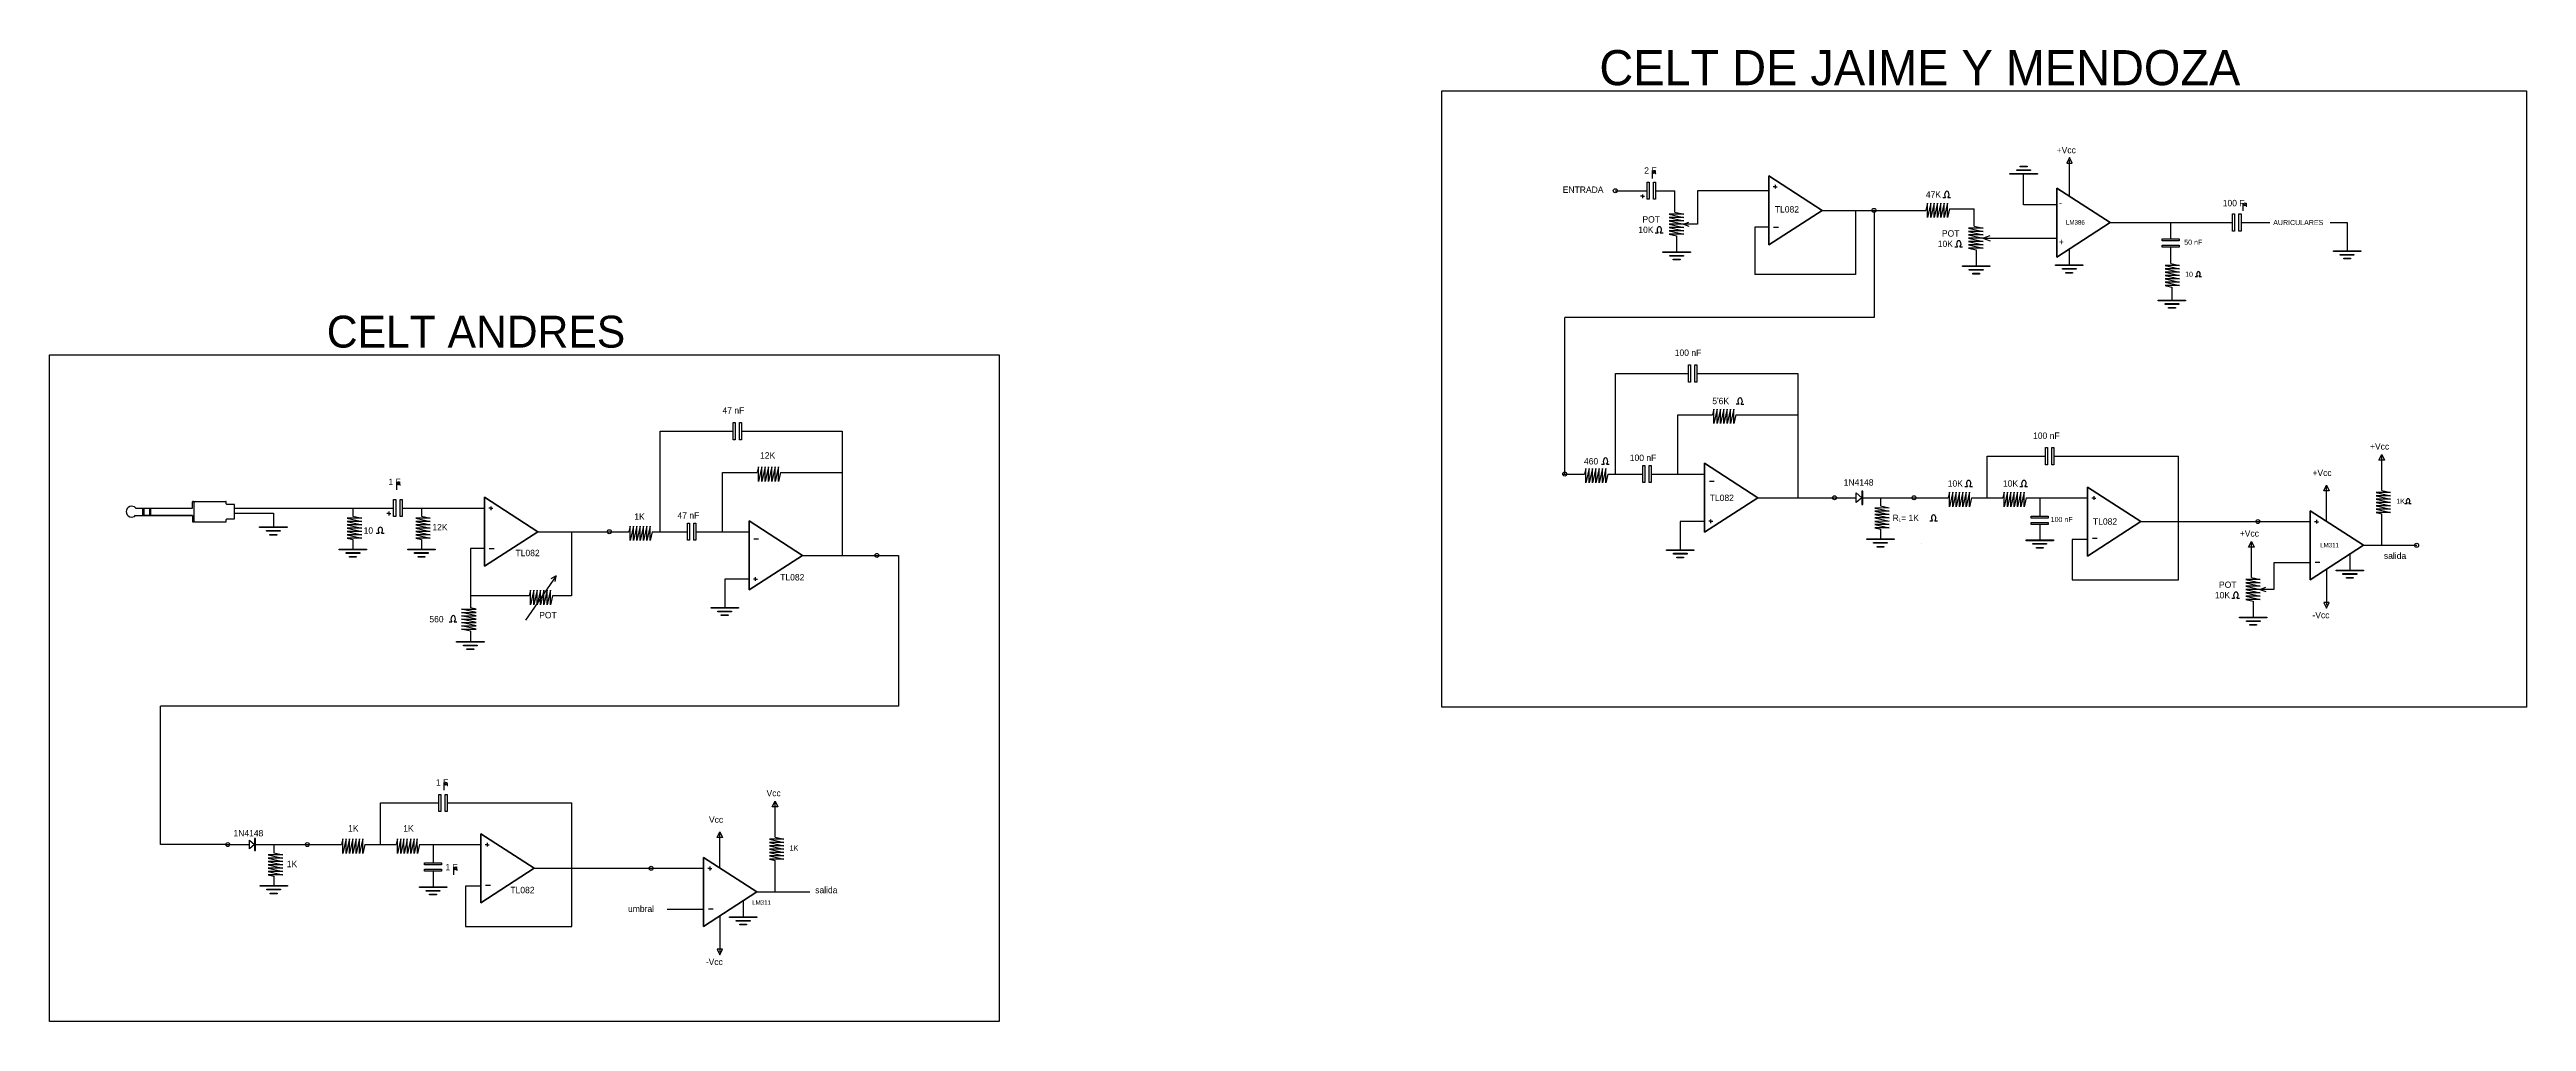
# Model space of a CAD drawing. Extents: x 3.4 to 42.3, y -4.8 to 10.5.
import ezdxf

# ---------------------------------------------------------------- set-up
doc = ezdxf.new("R2010")
doc.units = 0
doc.layers.add('Default', color=7, linetype='Continuous')

msp = doc.modelspace()

# ---------------------------------------------------------------- linework, layer by layer
at = {"layer": 'Default'}
for p, q in [((28.549, 8.447), (28.549, 8.57)), ((35.091, 8.776), (35.047, 8.686)), ((35.047, 8.686), (35.134, 8.686)), ((35.134, 8.686), (35.091, 8.776)), ((35.091, 8.166), (35.091, 8.731)), ((27.967, 8.253), (28.465, 8.253)), ((28.392, 8.166), (28.36, 8.166)), ((28.392, 8.196), (28.392, 8.137)), ((28.392, 8.166), (28.423, 8.166)), ((28.597, 8.253), (28.901, 8.253)), ((28.901, 7.918), (28.901, 8.253)), ((30.374, 8.253), (29.254, 8.253)), ((30.374, 8.319), (30.374, 8.487)), ((30.374, 8.487), (31.211, 7.946)), ((30.374, 7.406), (30.374, 8.319)), ((30.474, 8.315), (30.442, 8.315)), ((30.474, 8.345), (30.474, 8.286)), ((30.474, 8.315), (30.506, 8.315)), ((34.372, 8.032), (34.372, 8.512)), ((34.891, 8.127), (34.891, 8.296)), ((34.891, 8.296), (35.727, 7.755)), ((28.812, 7.886), (28.901, 7.865)), ((28.812, 7.833), (28.901, 7.813)), ((28.812, 7.781), (28.901, 7.761)), ((28.901, 7.918), (29.04, 7.886)), ((28.901, 7.865), (29.04, 7.834)), ((28.901, 7.813), (29.04, 7.781)), ((31.211, 7.946), (30.374, 7.406)), ((31.211, 7.946), (32.839, 7.946)), ((31.737, 7.946), (31.737, 6.942)), ((32.865, 8.061), (32.839, 7.946)), ((32.897, 7.972), (32.866, 7.832)), ((32.917, 8.061), (32.897, 7.972)), ((32.949, 7.972), (32.918, 7.832)), ((32.97, 8.061), (32.949, 7.972)), ((33.002, 7.972), (32.97, 7.832)), ((33.022, 8.061), (33.002, 7.972)), ((33.054, 7.972), (33.022, 7.832)), ((33.074, 8.061), (33.054, 7.972)), ((33.106, 7.972), (33.075, 7.832)), ((33.104, 8.149), (33.147, 8.149)), ((33.126, 8.061), (33.106, 7.972)), ((33.158, 7.972), (33.127, 7.832)), ((33.179, 8.061), (33.158, 7.972)), ((33.211, 7.972), (33.179, 7.832)), ((33.183, 8.149), (33.226, 8.149)), ((33.211, 7.972), (33.598, 7.972)), ((33.598, 7.697), (33.598, 7.972)), ((34.891, 8.032), (34.372, 8.032)), ((34.891, 7.214), (34.891, 8.127)), ((37.817, 7.937), (37.817, 8.06)), ((28.594, 7.594), (28.637, 7.594)), ((28.673, 7.594), (28.716, 7.594)), ((28.812, 7.729), (28.901, 7.709)), ((28.812, 7.677), (28.901, 7.656)), ((28.812, 7.624), (28.901, 7.604)), ((28.812, 7.572), (28.929, 7.545)), ((28.901, 7.761), (29.04, 7.729)), ((28.901, 7.709), (29.04, 7.677)), ((28.901, 7.656), (29.04, 7.625)), ((28.901, 7.604), (29.04, 7.572)), ((28.929, 7.545), (28.929, 7.297)), ((29.034, 7.731), (29.12, 7.763)), ((29.034, 7.731), (29.12, 7.699)), ((30.374, 7.683), (30.153, 7.683)), ((30.153, 7.683), (30.153, 6.942)), ((30.45, 7.683), (30.525, 7.683)), ((33.509, 7.665), (33.598, 7.645)), ((33.509, 7.613), (33.598, 7.592)), ((33.509, 7.56), (33.598, 7.54)), ((33.509, 7.508), (33.598, 7.488)), ((33.509, 7.456), (33.598, 7.436)), ((33.509, 7.404), (33.598, 7.383)), ((33.598, 7.697), (33.738, 7.665)), ((33.598, 7.645), (33.738, 7.613)), ((33.598, 7.592), (33.738, 7.561)), ((33.598, 7.54), (33.738, 7.509)), ((33.598, 7.488), (33.738, 7.456)), ((33.598, 7.436), (33.738, 7.404)), ((33.598, 7.383), (33.738, 7.352)), ((33.731, 7.51), (33.845, 7.552)), ((33.731, 7.51), (33.845, 7.468)), ((33.731, 7.51), (34.891, 7.51)), ((35.727, 7.755), (34.891, 7.214)), ((35.727, 7.755), (37.65, 7.755)), ((36.679, 7.498), (36.679, 7.755)), ((37.782, 7.755), (38.234, 7.755)), ((39.445, 7.755), (39.445, 7.561)), ((39.445, 7.561), (39.445, 7.313)), ((33.292, 7.374), (33.335, 7.374)), ((33.37, 7.373), (33.413, 7.373)), ((33.509, 7.351), (33.627, 7.325)), ((33.627, 7.325), (33.627, 7.076)), ((35.086, 7.34), (35.086, 7.092)), ((36.59, 7.08), (36.679, 7.06)), ((36.59, 7.028), (36.679, 7.008)), ((36.679, 7.112), (36.679, 7.366)), ((36.679, 7.112), (36.819, 7.081)), ((36.679, 7.06), (36.819, 7.028)), ((36.679, 7.008), (36.819, 6.976)), ((31.442, 6.942), (30.153, 6.942)), ((31.737, 6.942), (31.442, 6.942)), ((36.59, 6.976), (36.679, 6.955)), ((36.59, 6.923), (36.679, 6.903)), ((36.59, 6.871), (36.679, 6.851)), ((36.59, 6.819), (36.679, 6.799)), ((36.59, 6.767), (36.698, 6.742)), ((36.679, 6.955), (36.819, 6.924)), ((36.679, 6.903), (36.819, 6.872)), ((36.679, 6.851), (36.819, 6.819)), ((36.679, 6.799), (36.819, 6.767)), ((36.698, 6.742), (36.698, 6.54)), ((37.062, 6.909), (37.097, 6.909)), ((37.125, 6.908), (37.16, 6.908)), ((27.174, 3.812), (27.174, 6.264)), ((27.969, 3.812), (27.969, 5.389)), ((27.969, 5.389), (29.116, 5.389)), ((29.248, 5.389), (30.829, 5.389)), ((30.829, 5.389), (30.829, 3.439)), ((28.948, 3.812), (28.948, 4.741)), ((28.948, 4.741), (29.493, 4.741)), ((29.513, 4.83), (29.493, 4.741)), ((29.545, 4.741), (29.513, 4.602)), ((29.565, 4.83), (29.545, 4.741)), ((29.597, 4.741), (29.565, 4.602)), ((29.617, 4.83), (29.597, 4.741)), ((29.649, 4.741), (29.618, 4.602)), ((29.67, 4.83), (29.649, 4.741)), ((29.702, 4.741), (29.67, 4.602)), ((29.722, 4.83), (29.702, 4.741)), ((29.754, 4.741), (29.722, 4.602)), ((29.774, 4.83), (29.754, 4.741)), ((29.806, 4.741), (29.775, 4.602)), ((29.826, 4.83), (29.806, 4.741)), ((29.858, 4.741), (29.827, 4.602)), ((29.858, 4.741), (30.829, 4.741)), ((29.861, 4.91), (29.904, 4.91)), ((29.94, 4.909), (29.983, 4.909)), ((12.982, 2.907), (12.982, 4.484)), ((12.982, 4.484), (14.129, 4.484)), ((14.261, 4.484), (15.841, 4.484)), ((15.841, 4.484), (15.841, 2.535)), ((14.526, 3.926), (14.505, 3.837)), ((14.578, 3.926), (14.558, 3.837)), ((14.63, 3.926), (14.61, 3.837)), ((14.682, 3.926), (14.662, 3.837)), ((14.735, 3.926), (14.714, 3.837)), ((14.787, 3.926), (14.767, 3.837)), ((14.839, 3.926), (14.819, 3.837)), ((27.503, 3.901), (27.482, 3.812)), ((27.555, 3.901), (27.535, 3.812)), ((27.607, 3.901), (27.587, 3.812)), ((27.659, 3.901), (27.639, 3.812)), ((27.712, 3.901), (27.691, 3.812)), ((27.764, 3.901), (27.744, 3.812)), ((27.75, 3.968), (27.793, 3.968)), ((27.816, 3.901), (27.796, 3.812)), ((27.829, 3.968), (27.872, 3.968)), ((30.202, 3.439), (29.366, 3.98)), ((29.366, 3.98), (29.366, 3.067)), ((33.799, 3.439), (33.799, 4.092)), ((33.799, 4.092), (34.714, 4.092)), ((34.846, 4.092), (36.802, 4.092)), ((36.802, 3.067), (36.802, 4.092)), ((39.945, 4.029), (39.989, 4.118)), ((40.032, 4.029), (39.945, 4.029)), ((39.989, 3.553), (39.989, 4.118)), ((39.989, 4.118), (40.032, 4.029)), ((8.853, 3.565), (8.853, 3.688)), ((13.961, 2.907), (13.961, 3.837)), ((13.961, 3.837), (14.505, 3.837)), ((14.558, 3.837), (14.526, 3.697)), ((14.61, 3.837), (14.578, 3.697)), ((14.662, 3.837), (14.63, 3.697)), ((14.714, 3.837), (14.683, 3.697)), ((14.767, 3.837), (14.735, 3.697)), ((14.819, 3.837), (14.787, 3.697)), ((14.871, 3.837), (14.839, 3.697)), ((14.871, 3.837), (15.841, 3.837)), ((27.142, 3.812), (27.482, 3.812)), ((27.535, 3.812), (27.503, 3.672)), ((27.587, 3.812), (27.555, 3.672)), ((27.639, 3.812), (27.607, 3.672)), ((27.691, 3.812), (27.66, 3.672)), ((27.744, 3.812), (27.712, 3.672)), ((27.796, 3.812), (27.764, 3.672)), ((27.848, 3.812), (27.816, 3.672)), ((27.848, 3.812), (27.969, 3.812)), ((27.969, 3.812), (28.399, 3.812)), ((28.531, 3.812), (29.366, 3.812)), ((29.442, 3.702), (29.517, 3.702)), ((31.745, 3.439), (31.745, 3.515)), ((31.745, 3.515), (31.833, 3.439)), ((33.208, 3.528), (33.188, 3.439)), ((33.26, 3.528), (33.24, 3.439)), ((33.313, 3.528), (33.292, 3.439)), ((33.365, 3.528), (33.345, 3.439)), ((33.417, 3.528), (33.397, 3.439)), ((33.447, 3.617), (33.49, 3.617)), ((33.469, 3.528), (33.449, 3.439)), ((33.522, 3.528), (33.501, 3.439)), ((33.526, 3.616), (33.569, 3.616)), ((34.065, 3.528), (34.044, 3.439)), ((34.117, 3.528), (34.097, 3.439)), ((34.169, 3.528), (34.149, 3.439)), ((34.221, 3.528), (34.201, 3.439)), ((34.274, 3.528), (34.253, 3.439)), ((34.326, 3.528), (34.306, 3.439)), ((34.313, 3.617), (34.356, 3.617)), ((34.378, 3.528), (34.358, 3.439)), ((34.392, 3.616), (34.435, 3.616)), ((35.374, 3.439), (35.374, 3.608)), ((35.374, 3.608), (36.211, 3.067)), ((39.079, 3.547), (39.122, 3.636)), ((39.166, 3.547), (39.079, 3.547)), ((39.122, 3.071), (39.122, 3.636)), ((39.122, 3.636), (39.166, 3.547)), ((39.9, 3.521), (39.989, 3.501)), ((39.989, 3.553), (40.128, 3.522)), ((39.989, 3.501), (40.128, 3.469)), ((4.757, 3.279), (5.648, 3.279)), ((4.757, 3.279), (5.648, 3.279)), ((4.757, 3.164), (5.648, 3.164)), ((4.757, 3.164), (5.648, 3.164)), ((4.87, 3.164), (4.87, 3.279)), ((5.648, 3.164), (4.87, 3.164)), ((4.885, 3.279), (4.885, 3.164)), ((4.977, 3.164), (4.977, 3.279)), ((5.648, 3.164), (4.977, 3.164)), ((4.992, 3.279), (4.992, 3.164)), ((5.648, 3.279), (5.648, 3.375)), ((5.648, 3.164), (5.648, 3.068)), ((5.655, 3.382), (5.664, 3.382)), ((5.675, 3.075), (5.675, 3.368)), ((5.689, 3.382), (6.169, 3.382)), ((6.179, 3.346), (6.179, 3.372)), ((6.299, 3.336), (6.189, 3.336)), ((6.309, 3.279), (6.309, 3.326)), ((6.309, 3.117), (6.309, 3.279)), ((6.309, 3.279), (8.164, 3.279)), ((8.075, 3.119), (8.164, 3.099)), ((8.164, 3.279), (8.804, 3.279)), ((8.164, 3.151), (8.304, 3.12)), ((8.73, 3.192), (8.699, 3.192)), ((8.73, 3.222), (8.73, 3.163)), ((8.73, 3.192), (8.762, 3.192)), ((8.936, 3.279), (9.24, 3.279)), ((9.151, 3.119), (9.24, 3.099)), ((9.24, 3.279), (10.228, 3.279)), ((9.24, 3.151), (9.379, 3.12)), ((10.228, 3.279), (10.228, 3.448)), ((10.228, 3.448), (11.065, 2.907)), ((10.228, 2.366), (10.228, 3.279)), ((10.328, 3.276), (10.296, 3.276)), ((10.328, 3.305), (10.328, 3.247)), ((10.328, 3.276), (10.36, 3.276)), ((29.366, 2.899), (30.202, 3.439)), ((30.202, 3.439), (31.37, 3.439)), ((31.37, 3.439), (31.745, 3.439)), ((31.833, 3.439), (31.745, 3.363)), ((31.745, 3.363), (31.745, 3.439)), ((31.839, 3.439), (32.652, 3.439)), ((32.037, 3.279), (32.126, 3.259)), ((32.037, 3.227), (32.126, 3.207)), ((32.037, 3.175), (32.126, 3.155)), ((32.037, 3.123), (32.126, 3.102)), ((32.126, 3.311), (32.265, 3.28)), ((32.126, 3.259), (32.265, 3.227)), ((32.126, 3.207), (32.265, 3.175)), ((32.126, 3.155), (32.265, 3.123)), ((32.652, 3.439), (33.188, 3.439)), ((33.24, 3.439), (33.209, 3.3)), ((33.292, 3.439), (33.261, 3.3)), ((33.345, 3.439), (33.313, 3.3)), ((33.397, 3.439), (33.365, 3.3)), ((33.449, 3.439), (33.418, 3.3)), ((33.501, 3.439), (33.47, 3.3)), ((33.554, 3.439), (33.522, 3.3)), ((33.554, 3.439), (34.044, 3.439)), ((34.097, 3.439), (34.065, 3.3)), ((34.149, 3.439), (34.117, 3.3)), ((34.201, 3.439), (34.169, 3.3)), ((34.253, 3.439), (34.222, 3.3)), ((34.306, 3.439), (34.274, 3.3)), ((34.358, 3.439), (34.326, 3.3)), ((34.41, 3.439), (34.378, 3.3)), ((34.41, 3.439), (35.374, 3.439)), ((34.625, 3.439), (34.625, 3.151)), ((35.374, 2.526), (35.374, 3.439)), ((35.474, 3.436), (35.442, 3.436)), ((35.474, 3.465), (35.474, 3.407)), ((35.474, 3.436), (35.506, 3.436)), ((38.868, 3.067), (38.868, 3.236)), ((38.868, 3.236), (39.704, 2.695)), ((39.9, 3.469), (39.989, 3.449)), ((39.9, 3.417), (39.989, 3.397)), ((39.9, 3.365), (39.989, 3.344)), ((39.9, 3.312), (39.989, 3.292)), ((39.9, 3.26), (39.989, 3.24)), ((39.9, 3.208), (39.989, 3.188)), ((39.989, 3.449), (40.128, 3.417)), ((39.989, 3.397), (40.128, 3.365)), ((39.989, 3.344), (40.128, 3.313)), ((39.989, 3.292), (40.128, 3.26)), ((39.989, 3.24), (40.128, 3.208)), ((39.989, 2.695), (39.989, 3.188)), ((40.352, 3.349), (40.387, 3.349)), ((40.415, 3.348), (40.45, 3.348)), ((5.655, 3.061), (5.664, 3.061)), ((5.675, 3.075), (5.689, 3.061)), ((5.689, 3.061), (6.169, 3.061)), ((6.179, 3.071), (6.179, 3.097)), ((6.189, 3.107), (6.299, 3.107)), ((8.075, 3.067), (8.164, 3.047)), ((8.075, 3.015), (8.164, 2.995)), ((8.075, 2.963), (8.164, 2.942)), ((8.075, 2.91), (8.164, 2.89)), ((8.075, 2.858), (8.164, 2.838)), ((8.075, 2.806), (8.164, 2.786)), ((8.164, 3.099), (8.304, 3.067)), ((8.164, 3.047), (8.304, 3.015)), ((8.164, 2.995), (8.304, 2.963)), ((8.164, 2.942), (8.304, 2.911)), ((8.164, 2.89), (8.304, 2.858)), ((8.164, 2.838), (8.304, 2.806)), ((8.164, 2.786), (8.164, 2.624)), ((8.532, 2.884), (8.575, 2.884)), ((8.611, 2.883), (8.654, 2.883)), ((9.151, 3.067), (9.24, 3.047)), ((9.151, 3.015), (9.24, 2.995)), ((9.151, 2.963), (9.24, 2.942)), ((9.151, 2.91), (9.24, 2.89)), ((9.151, 2.858), (9.24, 2.838)), ((9.151, 2.806), (9.24, 2.786)), ((9.24, 3.099), (9.379, 3.067)), ((9.24, 3.047), (9.379, 3.015)), ((9.24, 2.995), (9.379, 2.963)), ((9.24, 2.942), (9.379, 2.911)), ((9.24, 2.89), (9.379, 2.858)), ((9.24, 2.838), (9.379, 2.806)), ((9.24, 2.786), (9.24, 2.624)), ((11.065, 2.907), (10.228, 2.366)), ((11.065, 2.907), (12.309, 2.907)), ((11.591, 2.907), (11.591, 1.903)), ((12.309, 2.907), (12.495, 2.907)), ((12.515, 2.996), (12.495, 2.907)), ((12.547, 2.907), (12.516, 2.768)), ((12.568, 2.996), (12.547, 2.907)), ((12.6, 2.907), (12.568, 2.768)), ((12.62, 2.996), (12.6, 2.907)), ((12.652, 2.907), (12.62, 2.768)), ((12.672, 2.996), (12.652, 2.907)), ((12.704, 2.907), (12.672, 2.768)), ((12.724, 2.996), (12.704, 2.907)), ((12.756, 2.907), (12.725, 2.768)), ((12.777, 2.996), (12.756, 2.907)), ((12.809, 2.907), (12.777, 2.768)), ((12.829, 2.996), (12.809, 2.907)), ((12.861, 2.907), (12.829, 2.768)), ((12.861, 2.907), (12.982, 2.907)), ((12.982, 2.907), (13.411, 2.907)), ((13.543, 2.907), (14.379, 2.907)), ((15.215, 2.535), (14.379, 3.076)), ((14.379, 3.076), (14.379, 2.163)), ((14.455, 2.798), (14.529, 2.798)), ((29.366, 3.067), (28.985, 3.067)), ((28.985, 3.067), (28.985, 2.626)), ((29.366, 3.067), (29.366, 2.899)), ((29.466, 3.071), (29.434, 3.071)), ((29.466, 3.041), (29.466, 3.1)), ((29.466, 3.071), (29.497, 3.071)), ((32.037, 3.07), (32.126, 3.05)), ((32.037, 3.018), (32.126, 2.998)), ((32.037, 2.966), (32.126, 2.946)), ((32.126, 3.102), (32.265, 3.071)), ((32.126, 3.05), (32.265, 3.018)), ((32.126, 2.998), (32.265, 2.966)), ((32.126, 2.946), (32.126, 2.784)), ((32.898, 3.076), (32.941, 3.076)), ((32.977, 3.076), (33.02, 3.076)), ((34.625, 3.019), (34.625, 2.778)), ((35.374, 2.785), (35.133, 2.785)), ((35.133, 2.785), (35.133, 2.153)), ((36.211, 3.067), (35.374, 2.526)), ((35.45, 2.804), (35.525, 2.804)), ((36.211, 3.067), (38.046, 3.067)), ((36.802, 2.153), (36.802, 3.067)), ((37.901, 2.665), (37.945, 2.754)), ((37.945, 2.19), (37.945, 2.754)), ((37.945, 2.754), (37.989, 2.665)), ((38.046, 3.067), (38.868, 3.067)), ((38.868, 2.154), (38.868, 3.067)), ((38.968, 3.064), (38.936, 3.064)), ((38.968, 3.093), (38.968, 3.034)), ((38.968, 3.064), (38.999, 3.064)), ((10.228, 2.644), (10.007, 2.644)), ((10.007, 2.644), (10.007, 1.715)), ((10.304, 2.644), (10.379, 2.644)), ((14.379, 1.994), (15.215, 2.535)), ((15.215, 2.535), (16.383, 2.535)), ((16.348, 2.535), (16.723, 2.535)), ((37.989, 2.665), (37.901, 2.665)), ((38.868, 2.418), (38.298, 2.418)), ((39.704, 2.695), (38.868, 2.154)), ((38.944, 2.432), (39.018, 2.432)), ((39.489, 2.556), (39.489, 2.307)), ((39.704, 2.695), (40.537, 2.695)), ((11.351, 2.218), (10.872, 1.522)), ((10.95, 1.992), (10.93, 1.903)), ((11.003, 1.992), (10.982, 1.903)), ((11.055, 1.992), (11.035, 1.903)), ((11.107, 1.992), (11.087, 1.903)), ((11.159, 1.992), (11.139, 1.903)), ((11.212, 1.992), (11.191, 1.903)), ((11.264, 1.992), (11.244, 1.903)), ((11.351, 2.218), (11.27, 2.17)), ((11.335, 2.125), (11.351, 2.218)), ((14.379, 2.163), (13.997, 2.163)), ((13.997, 2.163), (13.997, 1.721)), ((14.379, 2.163), (14.379, 1.994)), ((14.478, 2.166), (14.447, 2.166)), ((14.478, 2.137), (14.478, 2.196)), ((14.478, 2.166), (14.51, 2.166)), ((35.133, 2.153), (36.802, 2.153)), ((37.856, 2.158), (37.945, 2.137)), ((37.856, 2.105), (37.945, 2.085)), ((37.856, 2.053), (37.945, 2.033)), ((37.856, 2.001), (37.945, 1.981)), ((37.856, 1.949), (37.945, 1.928)), ((37.945, 2.19), (38.084, 2.158)), ((37.945, 2.137), (38.084, 2.106)), ((37.945, 2.085), (38.084, 2.053)), ((37.945, 2.033), (38.084, 2.001)), ((37.945, 1.981), (38.084, 1.949)), ((38.078, 2.003), (38.171, 2.037)), ((38.078, 2.003), (38.171, 1.968)), ((39.122, 2.319), (39.122, 1.754)), ((10.007, 1.662), (9.867, 1.694)), ((10.007, 1.61), (9.867, 1.642)), ((10.007, 1.558), (9.867, 1.59)), ((10.93, 1.903), (10.007, 1.903)), ((10.096, 1.694), (10.007, 1.715)), ((10.096, 1.642), (10.007, 1.662)), ((10.096, 1.59), (10.007, 1.61)), ((10.096, 1.538), (10.007, 1.558)), ((10.982, 1.903), (10.951, 1.763)), ((11.035, 1.903), (11.003, 1.763)), ((11.087, 1.903), (11.055, 1.763)), ((11.139, 1.903), (11.107, 1.763)), ((11.191, 1.903), (11.16, 1.763)), ((11.244, 1.903), (11.212, 1.763)), ((11.296, 1.903), (11.264, 1.763)), ((11.591, 1.903), (11.296, 1.903)), ((37.638, 1.866), (37.681, 1.866)), ((37.717, 1.866), (37.76, 1.866)), ((37.856, 1.896), (37.945, 1.876)), ((37.856, 1.844), (37.973, 1.817)), ((37.945, 1.928), (38.084, 1.897)), ((37.945, 1.876), (38.084, 1.844)), ((37.973, 1.817), (37.973, 1.569)), ((39.166, 1.799), (39.079, 1.799)), ((39.079, 1.799), (39.122, 1.709)), ((39.122, 1.709), (39.166, 1.799)), ((9.674, 1.496), (9.717, 1.496)), ((9.753, 1.496), (9.796, 1.496)), ((10.007, 1.506), (9.867, 1.537)), ((10.007, 1.453), (9.867, 1.485)), ((10.007, 1.401), (9.867, 1.433)), ((10.007, 1.349), (9.867, 1.381)), ((10.096, 1.485), (10.007, 1.506)), ((10.096, 1.433), (10.007, 1.453)), ((10.096, 1.381), (10.007, 1.401)), ((10.007, 1.349), (10.007, 1.187)), ((5.149, -1.997), (5.149, 0.171)), ((9.596, -1.146), (9.596, -1.023)), ((8.596, -1.997), (8.596, -1.344)), ((8.596, -1.344), (9.511, -1.344)), ((9.643, -1.344), (11.6, -1.344)), ((11.6, -2.369), (11.6, -1.344)), ((14.742, -1.407), (14.786, -1.318)), ((14.83, -1.407), (14.742, -1.407)), ((14.786, -1.883), (14.786, -1.318)), ((14.786, -1.318), (14.83, -1.407)), ((6.542, -1.997), (6.542, -1.928)), ((6.542, -1.928), (6.622, -1.997)), ((8.005, -1.908), (7.985, -1.997)), ((8.058, -1.908), (8.037, -1.997)), ((8.11, -1.908), (8.09, -1.997)), ((8.162, -1.908), (8.142, -1.997)), ((8.214, -1.908), (8.194, -1.997)), ((8.267, -1.908), (8.246, -1.997)), ((8.319, -1.908), (8.299, -1.997)), ((8.862, -1.908), (8.841, -1.997)), ((8.914, -1.908), (8.894, -1.997)), ((8.966, -1.908), (8.946, -1.997)), ((9.018, -1.908), (8.998, -1.997)), ((9.071, -1.908), (9.05, -1.997)), ((9.123, -1.908), (9.103, -1.997)), ((9.175, -1.908), (9.155, -1.997)), ((10.171, -1.997), (10.171, -1.828)), ((10.171, -1.828), (11.008, -2.369)), ((13.876, -1.889), (13.919, -1.8)), ((13.963, -1.889), (13.876, -1.889)), ((13.919, -2.365), (13.919, -1.8)), ((13.919, -1.8), (13.963, -1.889)), ((14.697, -1.915), (14.786, -1.935)), ((14.786, -1.883), (14.925, -1.914)), ((14.786, -1.935), (14.925, -1.967)), ((6.171, -1.997), (5.149, -1.997)), ((6.168, -1.997), (6.542, -1.997)), ((6.622, -1.997), (6.542, -2.066)), ((6.542, -2.066), (6.542, -1.997)), ((6.636, -1.997), (7.449, -1.997)), ((6.834, -2.157), (6.923, -2.177)), ((6.834, -2.209), (6.923, -2.229)), ((6.834, -2.261), (6.923, -2.282)), ((6.834, -2.314), (6.923, -2.334)), ((6.923, -2.125), (7.063, -2.157)), ((6.923, -2.177), (7.063, -2.209)), ((6.923, -2.229), (7.063, -2.261)), ((6.923, -2.282), (7.063, -2.313)), ((7.449, -1.997), (7.985, -1.997)), ((8.037, -1.997), (8.006, -2.136)), ((8.09, -1.997), (8.058, -2.136)), ((8.142, -1.997), (8.11, -2.136)), ((8.194, -1.997), (8.162, -2.136)), ((8.246, -1.997), (8.215, -2.136)), ((8.299, -1.997), (8.267, -2.136)), ((8.351, -1.997), (8.319, -2.136)), ((8.351, -1.997), (8.841, -1.997)), ((8.894, -1.997), (8.862, -2.136)), ((8.946, -1.997), (8.914, -2.136)), ((8.998, -1.997), (8.967, -2.136)), ((9.05, -1.997), (9.019, -2.136)), ((9.103, -1.997), (9.071, -2.136)), ((9.155, -1.997), (9.123, -2.136)), ((9.207, -1.997), (9.176, -2.136)), ((9.207, -1.997), (10.171, -1.997)), ((9.422, -1.997), (9.422, -2.285)), ((10.171, -2.91), (10.171, -1.997)), ((10.271, -2), (10.24, -2)), ((10.271, -1.971), (10.271, -2.03)), ((10.271, -2), (10.303, -2)), ((13.665, -2.369), (13.665, -2.2)), ((13.665, -2.2), (14.501, -2.741)), ((14.697, -1.967), (14.786, -1.987)), ((14.697, -2.019), (14.786, -2.039)), ((14.697, -2.072), (14.786, -2.092)), ((14.697, -2.124), (14.786, -2.144)), ((14.697, -2.176), (14.786, -2.196)), ((14.697, -2.228), (14.786, -2.248)), ((14.786, -1.987), (14.925, -2.019)), ((14.786, -2.039), (14.925, -2.071)), ((14.786, -2.092), (14.925, -2.123)), ((14.786, -2.144), (14.925, -2.176)), ((14.786, -2.196), (14.925, -2.228)), ((14.786, -2.741), (14.786, -2.248)), ((6.834, -2.366), (6.923, -2.386)), ((6.834, -2.418), (6.923, -2.438)), ((6.834, -2.47), (6.923, -2.491)), ((6.923, -2.334), (7.063, -2.366)), ((6.923, -2.386), (7.063, -2.418)), ((6.923, -2.438), (7.063, -2.47)), ((6.923, -2.491), (6.923, -2.652)), ((9.422, -2.417), (9.422, -2.659)), ((9.747, -2.473), (9.747, -2.35)), ((10.171, -2.651), (9.93, -2.651)), ((9.93, -2.651), (9.93, -3.283)), ((11.008, -2.369), (10.171, -2.91)), ((10.247, -2.632), (10.322, -2.632)), ((11.008, -2.369), (12.843, -2.369)), ((11.6, -3.283), (11.6, -2.369)), ((12.843, -2.369), (13.665, -2.369)), ((13.665, -3.282), (13.665, -2.369)), ((13.765, -2.372), (13.733, -2.372)), ((13.765, -2.343), (13.765, -2.402)), ((13.765, -2.372), (13.796, -2.372)), ((13.665, -3.018), (13.095, -3.018)), ((14.501, -2.741), (13.665, -3.282)), ((13.741, -3.004), (13.815, -3.004)), ((14.286, -2.88), (14.286, -3.129)), ((14.501, -2.741), (15.334, -2.741)), ((9.93, -3.283), (11.6, -3.283)), ((13.919, -3.118), (13.919, -3.682)), ((13.963, -3.638), (13.876, -3.638)), ((13.876, -3.638), (13.919, -3.727)), ((13.919, -3.727), (13.963, -3.638))]:
    msp.add_line(p, q, dxfattribs=at)
for points in [[(25.246, 9.822), (42.259, 9.822), (42.259, 0.156), (25.246, 0.156)], [(34.48, 8.569), (34.265, 8.569), (34.265, 8.58), (34.48, 8.58)], [(34.426, 8.63), (34.318, 8.63), (34.318, 8.641), (34.426, 8.641)], [(28.465, 8.388), (28.497, 8.388), (28.497, 8.119), (28.465, 8.119)], [(28.565, 8.388), (28.597, 8.388), (28.597, 8.119), (28.565, 8.119)], [(34.587, 8.512), (34.157, 8.512), (34.157, 8.523), (34.587, 8.523)], [(37.65, 7.889), (37.682, 7.889), (37.682, 7.621), (37.65, 7.621)], [(37.749, 7.889), (37.782, 7.889), (37.782, 7.621), (37.749, 7.621)], [(36.813, 7.498), (36.813, 7.466), (36.545, 7.466), (36.545, 7.498)], [(36.813, 7.399), (36.813, 7.366), (36.545, 7.366), (36.545, 7.399)], [(28.714, 7.297), (29.144, 7.297), (29.144, 7.286), (28.714, 7.286)], [(28.822, 7.24), (29.037, 7.24), (29.037, 7.229), (28.822, 7.229)], [(28.876, 7.179), (28.983, 7.179), (28.983, 7.168), (28.876, 7.168)], [(33.412, 7.076), (33.842, 7.076), (33.842, 7.065), (33.412, 7.065)], [(33.519, 7.019), (33.735, 7.019), (33.735, 7.008), (33.519, 7.008)], [(34.871, 7.092), (35.301, 7.092), (35.301, 7.08), (34.871, 7.08)], [(34.979, 7.035), (35.194, 7.035), (35.194, 7.024), (34.979, 7.024)], [(39.23, 7.313), (39.66, 7.313), (39.66, 7.302), (39.23, 7.302)], [(39.338, 7.256), (39.553, 7.256), (39.553, 7.245), (39.338, 7.245)], [(39.392, 7.195), (39.499, 7.195), (39.499, 7.184), (39.392, 7.184)], [(33.573, 6.959), (33.681, 6.959), (33.681, 6.947), (33.573, 6.947)], [(35.032, 6.974), (35.14, 6.974), (35.14, 6.963), (35.032, 6.963)], [(36.483, 6.54), (36.913, 6.54), (36.913, 6.528), (36.483, 6.528)], [(36.591, 6.483), (36.806, 6.483), (36.806, 6.472), (36.591, 6.472)], [(36.644, 6.422), (36.752, 6.422), (36.752, 6.411), (36.644, 6.411)], [(3.406, 5.68), (18.302, 5.68), (18.302, -4.77), (3.406, -4.77)], [(29.116, 5.523), (29.148, 5.523), (29.148, 5.254), (29.116, 5.254)], [(29.216, 5.523), (29.248, 5.523), (29.248, 5.254), (29.216, 5.254)], [(14.129, 4.618), (14.161, 4.618), (14.161, 4.35), (14.129, 4.35)], [(14.229, 4.618), (14.261, 4.618), (14.261, 4.35), (14.229, 4.35)], [(28.399, 3.946), (28.431, 3.946), (28.431, 3.677), (28.399, 3.677)], [(28.498, 3.946), (28.531, 3.946), (28.531, 3.677), (28.498, 3.677)], [(34.714, 4.226), (34.746, 4.226), (34.746, 3.958), (34.714, 3.958)], [(34.813, 4.226), (34.846, 4.226), (34.846, 3.958), (34.813, 3.958)], [(31.848, 3.543), (31.833, 3.543), (31.833, 3.336), (31.848, 3.336)], [(4.87, 3.279), (4.885, 3.279), (4.885, 3.164), (4.87, 3.164)], [(4.977, 3.279), (4.992, 3.279), (4.992, 3.164), (4.977, 3.164)], [(8.804, 3.414), (8.836, 3.414), (8.836, 3.145), (8.804, 3.145)], [(8.904, 3.414), (8.936, 3.414), (8.936, 3.145), (8.904, 3.145)], [(34.759, 3.151), (34.759, 3.119), (34.49, 3.119), (34.49, 3.151)], [(6.702, 2.983), (7.132, 2.983), (7.132, 2.972), (6.702, 2.972)], [(6.809, 2.926), (7.024, 2.926), (7.024, 2.915), (6.809, 2.915)], [(6.863, 2.865), (6.97, 2.865), (6.97, 2.854), (6.863, 2.854)], [(12.183, 2.906), (12.183, 2.906), (12.183, 2.906), (12.183, 2.906)], [(13.411, 3.041), (13.444, 3.041), (13.444, 2.773), (13.411, 2.773)], [(13.511, 3.041), (13.543, 3.041), (13.543, 2.773), (13.511, 2.773)], [(31.911, 2.795), (32.341, 2.795), (32.341, 2.784), (31.911, 2.784)], [(32.018, 2.739), (32.233, 2.739), (32.233, 2.727), (32.018, 2.727)], [(34.41, 2.778), (34.84, 2.778), (34.84, 2.766), (34.41, 2.766)], [(34.759, 3.052), (34.759, 3.019), (34.49, 3.019), (34.49, 3.052)], [(34.517, 2.721), (34.732, 2.721), (34.732, 2.71), (34.517, 2.71)], [(7.949, 2.635), (8.38, 2.635), (8.38, 2.624), (7.949, 2.624)], [(8.057, 2.579), (8.272, 2.579), (8.272, 2.567), (8.057, 2.567)], [(8.111, 2.518), (8.218, 2.518), (8.218, 2.507), (8.111, 2.507)], [(9.024, 2.635), (9.455, 2.635), (9.455, 2.624), (9.024, 2.624)], [(9.132, 2.579), (9.347, 2.579), (9.347, 2.567), (9.132, 2.567)], [(9.186, 2.518), (9.293, 2.518), (9.293, 2.507), (9.186, 2.507)], [(28.769, 2.626), (29.2, 2.626), (29.2, 2.614), (28.769, 2.614)], [(28.877, 2.569), (29.092, 2.569), (29.092, 2.558), (28.877, 2.558)], [(28.931, 2.508), (29.038, 2.508), (29.038, 2.497), (28.931, 2.497)], [(32.072, 2.678), (32.18, 2.678), (32.18, 2.667), (32.072, 2.667)], [(32.771, 2.715), (32.771, 2.715), (32.771, 2.715), (32.771, 2.715)], [(34.571, 2.66), (34.678, 2.66), (34.678, 2.649), (34.571, 2.649)], [(39.274, 2.307), (39.704, 2.307), (39.704, 2.296), (39.274, 2.296)], [(39.381, 2.251), (39.597, 2.251), (39.597, 2.239), (39.381, 2.239)], [(39.435, 2.19), (39.543, 2.19), (39.543, 2.178), (39.435, 2.178)], [(13.782, 1.721), (14.212, 1.721), (14.212, 1.71), (13.782, 1.71)], [(13.89, 1.664), (14.105, 1.664), (14.105, 1.653), (13.89, 1.653)], [(13.943, 1.604), (14.051, 1.604), (14.051, 1.592), (13.943, 1.592)], [(37.758, 1.569), (38.189, 1.569), (38.189, 1.557), (37.758, 1.557)], [(9.792, 1.187), (10.222, 1.187), (10.222, 1.176), (9.792, 1.176)], [(37.866, 1.512), (38.081, 1.512), (38.081, 1.501), (37.866, 1.501)], [(37.92, 1.451), (38.027, 1.451), (38.027, 1.44), (37.92, 1.44)], [(9.899, 1.131), (10.114, 1.131), (10.114, 1.119), (9.899, 1.119)], [(9.953, 1.07), (10.06, 1.07), (10.06, 1.059), (9.953, 1.059)], [(9.511, -1.21), (9.543, -1.21), (9.543, -1.478), (9.511, -1.478)], [(9.611, -1.21), (9.643, -1.21), (9.643, -1.478), (9.611, -1.478)], [(6.636, -1.903), (6.622, -1.903), (6.622, -2.091), (6.636, -2.091)], [(9.556, -2.285), (9.556, -2.317), (9.288, -2.317), (9.288, -2.285)], [(6.708, -2.641), (7.138, -2.641), (7.138, -2.652), (6.708, -2.652)], [(6.815, -2.698), (7.031, -2.698), (7.031, -2.709), (6.815, -2.709)], [(9.207, -2.659), (9.637, -2.659), (9.637, -2.67), (9.207, -2.67)], [(9.556, -2.385), (9.556, -2.417), (9.288, -2.417), (9.288, -2.385)], [(9.314, -2.715), (9.529, -2.715), (9.529, -2.727), (9.314, -2.727)], [(6.869, -2.758), (6.977, -2.758), (6.977, -2.77), (6.869, -2.77)], [(9.368, -2.776), (9.476, -2.776), (9.476, -2.787), (9.368, -2.787)], [(14.071, -3.129), (14.501, -3.129), (14.501, -3.14), (14.071, -3.14)], [(14.179, -3.186), (14.394, -3.186), (14.394, -3.197), (14.179, -3.197)], [(14.232, -3.246), (14.34, -3.246), (14.34, -3.258), (14.232, -3.258)]]:
    msp.add_lwpolyline(points, close=True, dxfattribs=at)
for points in [[(29.254, 8.253), (29.254, 7.731), (29.034, 7.731)], [(31.211, 7.946), (30.374, 8.487), (30.374, 8.319)], [(30.374, 8.319), (30.374, 7.406), (31.211, 7.946)], [(35.727, 7.755), (34.891, 8.296), (34.891, 8.127)], [(32.025, 7.946), (32.025, 6.264), (27.174, 6.264)], [(29.04, 7.886), (28.812, 7.886)], [(29.04, 7.834), (28.812, 7.833)], [(29.04, 7.781), (28.812, 7.781)], [(32.866, 7.832), (32.865, 8.061)], [(32.918, 7.832), (32.917, 8.061)], [(32.97, 7.832), (32.97, 8.061)], [(33.022, 7.832), (33.022, 8.061)], [(33.075, 7.832), (33.074, 8.061)], [(33.127, 7.832), (33.126, 8.061)], [(33.179, 7.832), (33.179, 8.061)], [(34.891, 8.127), (34.891, 7.214), (35.727, 7.755)], [(29.04, 7.729), (28.812, 7.729)], [(29.04, 7.677), (28.812, 7.677)], [(29.04, 7.625), (28.812, 7.624)], [(29.04, 7.572), (28.812, 7.572)], [(33.738, 7.665), (33.509, 7.665)], [(33.738, 7.613), (33.509, 7.613)], [(33.738, 7.561), (33.509, 7.56)], [(33.738, 7.509), (33.509, 7.508)], [(33.738, 7.456), (33.509, 7.456)], [(33.738, 7.404), (33.509, 7.404)], [(39.181, 7.755), (39.181, 7.755), (39.445, 7.755)], [(33.738, 7.352), (33.509, 7.351)], [(36.819, 7.081), (36.59, 7.08)], [(36.819, 7.028), (36.59, 7.028)], [(36.819, 6.976), (36.59, 6.976)], [(36.819, 6.924), (36.59, 6.923)], [(36.819, 6.872), (36.59, 6.871)], [(36.819, 6.819), (36.59, 6.819)], [(36.819, 6.767), (36.59, 6.767)], [(29.513, 4.602), (29.513, 4.83)], [(29.565, 4.602), (29.565, 4.83)], [(29.618, 4.602), (29.617, 4.83)], [(29.67, 4.602), (29.67, 4.83)], [(29.722, 4.602), (29.722, 4.83)], [(29.775, 4.602), (29.774, 4.83)], [(29.827, 4.602), (29.826, 4.83)], [(14.526, 3.697), (14.526, 3.926)], [(14.578, 3.697), (14.578, 3.926)], [(14.63, 3.697), (14.63, 3.926)], [(14.683, 3.697), (14.682, 3.926)], [(14.735, 3.697), (14.735, 3.926)], [(14.787, 3.697), (14.787, 3.926)], [(14.839, 3.697), (14.839, 3.926)], [(27.503, 3.672), (27.503, 3.901)], [(27.555, 3.672), (27.555, 3.901)], [(27.607, 3.672), (27.607, 3.901)], [(27.66, 3.672), (27.659, 3.901)], [(27.712, 3.672), (27.712, 3.901)], [(27.764, 3.672), (27.764, 3.901)], [(27.816, 3.672), (27.816, 3.901)], [(29.366, 3.067), (29.366, 3.98), (30.202, 3.439)], [(33.209, 3.3), (33.208, 3.528)], [(33.261, 3.3), (33.26, 3.528)], [(33.313, 3.3), (33.313, 3.528)], [(33.365, 3.3), (33.365, 3.528)], [(33.418, 3.3), (33.417, 3.528)], [(33.47, 3.3), (33.469, 3.528)], [(33.522, 3.3), (33.522, 3.528)], [(34.065, 3.3), (34.065, 3.528)], [(34.117, 3.3), (34.117, 3.528)], [(34.169, 3.3), (34.169, 3.528)], [(34.222, 3.3), (34.221, 3.528)], [(34.274, 3.3), (34.274, 3.528)], [(34.326, 3.3), (34.326, 3.528)], [(34.378, 3.3), (34.378, 3.528)], [(36.211, 3.067), (35.374, 3.608), (35.374, 3.439)], [(40.128, 3.522), (39.9, 3.521)], [(6.309, 3.198), (6.917, 3.198), (6.917, 2.983)], [(8.304, 3.12), (8.075, 3.119)], [(8.164, 3.279), (8.164, 3.151)], [(9.379, 3.12), (9.151, 3.119)], [(9.24, 3.279), (9.24, 3.151)], [(11.065, 2.907), (10.228, 3.448), (10.228, 3.279)], [(10.228, 3.279), (10.228, 2.366), (11.065, 2.907)], [(30.202, 3.439), (29.366, 2.899), (29.366, 3.067)], [(32.265, 3.28), (32.037, 3.279)], [(32.265, 3.227), (32.037, 3.227)], [(32.265, 3.175), (32.037, 3.175)], [(32.265, 3.123), (32.037, 3.123)], [(32.126, 3.439), (32.126, 3.311)], [(35.374, 3.439), (35.374, 2.526), (36.211, 3.067)], [(39.704, 2.695), (38.868, 3.236), (38.868, 3.067)], [(40.128, 3.469), (39.9, 3.469)], [(40.128, 3.417), (39.9, 3.417)], [(40.128, 3.365), (39.9, 3.365)], [(40.128, 3.313), (39.9, 3.312)], [(40.128, 3.26), (39.9, 3.26)], [(40.128, 3.208), (39.9, 3.208)], [(8.304, 3.067), (8.075, 3.067)], [(8.304, 3.015), (8.075, 3.015)], [(8.304, 2.963), (8.075, 2.963)], [(8.304, 2.911), (8.075, 2.91)], [(8.304, 2.858), (8.075, 2.858)], [(8.304, 2.806), (8.075, 2.806)], [(9.379, 3.067), (9.151, 3.067)], [(9.379, 3.015), (9.151, 3.015)], [(9.379, 2.963), (9.151, 2.963)], [(9.379, 2.911), (9.151, 2.91)], [(9.379, 2.858), (9.151, 2.858)], [(9.379, 2.806), (9.151, 2.806)], [(12.516, 2.768), (12.515, 2.996)], [(12.568, 2.768), (12.568, 2.996)], [(12.62, 2.768), (12.62, 2.996)], [(12.672, 2.768), (12.672, 2.996)], [(12.725, 2.768), (12.724, 2.996)], [(12.777, 2.768), (12.777, 2.996)], [(12.829, 2.768), (12.829, 2.996)], [(14.379, 2.163), (14.379, 3.076), (15.215, 2.535)], [(32.265, 3.071), (32.037, 3.07)], [(32.265, 3.018), (32.037, 3.018)], [(32.265, 2.966), (32.037, 2.966)], [(38.868, 3.067), (38.868, 2.154), (39.704, 2.695)], [(16.723, 2.535), (16.723, 0.171), (5.149, 0.171)], [(15.215, 2.535), (14.379, 1.994), (14.379, 2.163)], [(38.298, 2.418), (38.298, 2.003), (38.078, 2.003)], [(10.951, 1.763), (10.95, 1.992)], [(11.003, 1.763), (11.003, 1.992)], [(11.055, 1.763), (11.055, 1.992)], [(11.107, 1.763), (11.107, 1.992)], [(11.16, 1.763), (11.159, 1.992)], [(11.212, 1.763), (11.212, 1.992)], [(11.264, 1.763), (11.264, 1.992)], [(38.084, 2.158), (37.856, 2.158)], [(38.084, 2.106), (37.856, 2.105)], [(38.084, 2.053), (37.856, 2.053)], [(38.084, 2.001), (37.856, 2.001)], [(38.084, 1.949), (37.856, 1.949)], [(9.867, 1.694), (10.096, 1.694)], [(9.867, 1.642), (10.096, 1.642)], [(9.867, 1.59), (10.096, 1.59)], [(38.084, 1.897), (37.856, 1.896)], [(38.084, 1.844), (37.856, 1.844)], [(9.867, 1.537), (10.096, 1.538)], [(9.867, 1.485), (10.096, 1.485)], [(9.867, 1.433), (10.096, 1.433)], [(9.867, 1.381), (10.096, 1.381)], [(8.006, -2.136), (8.005, -1.908)], [(8.058, -2.136), (8.058, -1.908)], [(8.11, -2.136), (8.11, -1.908)], [(8.162, -2.136), (8.162, -1.908)], [(8.215, -2.136), (8.214, -1.908)], [(8.267, -2.136), (8.267, -1.908)], [(8.319, -2.136), (8.319, -1.908)], [(8.862, -2.136), (8.862, -1.908)], [(8.914, -2.136), (8.914, -1.908)], [(8.967, -2.136), (8.966, -1.908)], [(9.019, -2.136), (9.018, -1.908)], [(9.071, -2.136), (9.071, -1.908)], [(9.123, -2.136), (9.123, -1.908)], [(9.176, -2.136), (9.175, -1.908)], [(11.008, -2.369), (10.171, -1.828), (10.171, -1.997)], [(14.925, -1.914), (14.697, -1.915)], [(7.063, -2.157), (6.834, -2.157)], [(7.063, -2.209), (6.834, -2.209)], [(7.063, -2.261), (6.834, -2.261)], [(7.063, -2.313), (6.834, -2.314)], [(6.923, -1.997), (6.923, -2.125)], [(10.171, -1.997), (10.171, -2.91), (11.008, -2.369)], [(14.501, -2.741), (13.665, -2.2), (13.665, -2.369)], [(14.925, -1.967), (14.697, -1.967)], [(14.925, -2.019), (14.697, -2.019)], [(14.925, -2.071), (14.697, -2.072)], [(14.925, -2.123), (14.697, -2.124)], [(14.925, -2.176), (14.697, -2.176)], [(14.925, -2.228), (14.697, -2.228)], [(7.063, -2.366), (6.834, -2.366)], [(7.063, -2.418), (6.834, -2.418)], [(7.063, -2.47), (6.834, -2.47)], [(13.665, -2.369), (13.665, -3.282), (14.501, -2.741)]]:
    msp.add_lwpolyline(points, dxfattribs=at)
for centre in [(27.967, 8.253), (32.025, 7.946), (27.174, 3.812), (31.405, 3.439), (32.652, 3.439), (12.186, 2.907), (38.046, 3.067), (40.537, 2.695), (16.383, 2.535), (6.202, -1.997), (7.449, -1.997), (12.843, -2.369)]:
    msp.add_circle(centre, 0.0313, dxfattribs=at)
for centre, radius, start, end in [((33.201, 8.193), 0.0695, 145.5678, 218.8621), ((33.168, 8.216), 0.0288, 34.4322, 145.5678), ((33.138, 8.195), 0.0648, 314.0094, 34.4322), ((28.691, 7.638), 0.0695, 145.5678, 218.8621), ((28.658, 7.661), 0.0288, 34.4322, 145.5678), ((28.628, 7.641), 0.0648, 314.0094, 34.4322), ((33.389, 7.417), 0.0695, 145.5678, 218.8621), ((33.355, 7.44), 0.0288, 34.4322, 145.5678), ((33.325, 7.42), 0.0648, 314.0094, 34.4322), ((37.14, 6.943), 0.0556, 145.5678, 218.8621), ((37.113, 6.962), 0.023, 34.4322, 145.5678), ((37.089, 6.946), 0.0518, 314.0094, 34.4322), ((29.958, 4.953), 0.0695, 145.5678, 218.8621), ((29.925, 4.976), 0.0288, 34.4322, 145.5678), ((29.895, 4.956), 0.0648, 314.0094, 34.4322), ((27.847, 4.012), 0.0695, 145.5678, 218.8621), ((27.813, 4.035), 0.0288, 34.4322, 145.5678), ((27.784, 4.014), 0.0648, 314.0094, 34.4322), ((33.544, 3.66), 0.0695, 145.5678, 218.8621), ((33.51, 3.683), 0.0288, 34.4322, 145.5678), ((33.481, 3.663), 0.0648, 314.0094, 34.4322), ((34.41, 3.66), 0.0695, 145.5678, 218.8621), ((34.376, 3.683), 0.0288, 34.4322, 145.5678), ((34.347, 3.663), 0.0648, 314.0094, 34.4322), ((4.695, 3.222), 0.0846, 43.0048, 316.9952), ((5.655, 3.375), 0.00753, 90, 180), ((5.664, 3.368), 0.0142, 26.5707, 90), ((5.689, 3.368), 0.0143, 90, 180), ((6.169, 3.372), 0.01, 0, 90), ((6.189, 3.346), 0.01, 180, 270), ((6.299, 3.326), 0.01, 0, 90), ((6.299, 3.117), 0.01, 270, 0), ((32.995, 3.12), 0.0695, 145.5678, 218.8621), ((32.962, 3.143), 0.0288, 34.4322, 145.5678), ((32.932, 3.122), 0.0648, 314.0094, 34.4322), ((40.43, 3.384), 0.0556, 145.5678, 218.8621), ((40.403, 3.402), 0.023, 34.4322, 145.5678), ((40.379, 3.386), 0.0518, 314.0094, 34.4322), ((5.655, 3.068), 0.00753, 180, 270), ((5.664, 3.075), 0.0142, 270, 333.4293), ((5.689, 3.075), 0.0143, 180, 270), ((5.689, 3.075), 0.0143, 180, 270), ((6.169, 3.071), 0.01, 270, 0), ((6.189, 3.097), 0.01, 90, 180), ((8.629, 2.927), 0.0695, 145.5678, 218.8621), ((8.595, 2.95), 0.0288, 34.4322, 145.5678), ((8.566, 2.93), 0.0648, 314.0094, 34.4322), ((37.735, 1.91), 0.0695, 145.5678, 218.8621), ((37.702, 1.933), 0.0288, 34.4322, 145.5678), ((37.672, 1.913), 0.0648, 314.0094, 34.4322), ((9.772, 1.54), 0.0695, 145.5678, 218.8621), ((9.738, 1.563), 0.0288, 34.4322, 145.5678), ((9.708, 1.542), 0.0648, 314.0094, 34.4322)]:
    msp.add_arc(centre, radius, start, end, dxfattribs=at)
for points, degree in [([(28.549, 8.57), (28.562, 8.523), (28.58, 8.523), (28.593, 8.571), (28.549, 8.57), (28.593, 8.571)], 3), ([(28.593, 8.571), (28.594, 8.544), (28.595, 8.518), (28.605, 8.526)], 2), ([(37.817, 8.06), (37.83, 8.013), (37.848, 8.013), (37.861, 8.061), (37.817, 8.06), (37.861, 8.061)], 3), ([(37.861, 8.061), (37.862, 8.034), (37.863, 8.008), (37.873, 8.016)], 2), ([(8.853, 3.688), (8.866, 3.641), (8.884, 3.641), (8.897, 3.689), (8.853, 3.688), (8.897, 3.689)], 3), ([(8.897, 3.689), (8.898, 3.662), (8.898, 3.635), (8.909, 3.643)], 2), ([(9.596, -1.023), (9.609, -1.07), (9.627, -1.07), (9.64, -1.022), (9.596, -1.023), (9.64, -1.022)], 3), ([(9.64, -1.022), (9.641, -1.048), (9.642, -1.075), (9.653, -1.067)], 2), ([(9.747, -2.35), (9.76, -2.397), (9.778, -2.397), (9.791, -2.349), (9.747, -2.35), (9.791, -2.349)], 3), ([(9.791, -2.349), (9.792, -2.376), (9.792, -2.402), (9.803, -2.394)], 2)]:
    msp.add_open_spline(points, degree=degree, dxfattribs=at)

# ---------------------------------------------------------------- texts
for s, height, p in [('CELT DE JAIME Y MENDOZA', 0.55, (27.717, 9.908)), ('2 F', 0.1, (28.42, 8.52)), ('ENTRADA', 0.1, (27.142, 8.22)), ('47K', 0.1, (32.838, 8.145)), ('POT', 0.1, (28.392, 7.754)), ('TL082', 0.1, (30.469, 7.912)), ('-', 0.1, (34.928, 8.018)), ('LM386', 0.07, (35.036, 7.722)), ('100 F', 0.1, (37.495, 8.01)), ('AURICULARES', 0.08, (38.287, 7.715)), ('10K', 0.1, (28.328, 7.591)), ('10K', 0.1, (33.025, 7.37)), ('POT', 0.1, (33.09, 7.534)), ('+', 0.1, (34.923, 7.4)), ('50 nF', 0.08, (36.891, 7.406)), ('10', 0.08, (36.905, 6.904)), ('CELT ANDRES', 0.5, (7.755, 5.794)), ('100 nF', 0.1, (28.899, 5.664)), ('47 nF', 0.1, (13.962, 4.76)), ("5'6K", 0.1, (29.488, 4.907)), ('100 nF', 0.1, (34.52, 4.363)), ('+Vcc', 0.1, (39.805, 4.195)), ('12K', 0.1, (14.551, 4.054)), ('460', 0.1, (27.475, 3.962)), ('100 nF', 0.1, (28.194, 4.017)), ('1 F', 0.1, (8.723, 3.638)), ('1N4148', 0.1, (31.549, 3.631)), ('10K', 0.1, (33.181, 3.613)), ('10K', 0.1, (34.047, 3.613)), ('+Vcc', 0.1, (38.902, 3.781)), ('1K', 0.1, (12.579, 3.094)), ('47 nF', 0.1, (13.256, 3.113)), ('TL082', 0.1, (29.448, 3.389)), ('R = 1K', 0.1, (32.317, 3.073)), ('L', 0.05, (32.411, 3.066)), ('100 nF', 0.08, (34.796, 3.059)), ('TL082', 0.1, (35.459, 3.018)), ('1K', 0.08, (40.218, 3.346)), ('10', 0.1, (8.333, 2.877)), ('12K', 0.1, (9.411, 2.928)), ('+Vcc', 0.1, (37.762, 2.831)), ('LM311', 0.07, (39.023, 2.662)), ('TL082', 0.1, (10.715, 2.524)), ('salida', 0.1, (40.023, 2.481)), ('TL082', 0.1, (14.867, 2.143)), ('10K', 0.1, (37.372, 1.863)), ('POT', 0.1, (37.436, 2.026)), ('560', 0.1, (9.364, 1.486)), ('POT', 0.1, (11.087, 1.55)), ('-Vcc', 0.1, (38.902, 1.55)), ('1 F', 0.1, (9.467, -1.073)), ('Vcc', 0.1, (14.653, -1.241)), ('1N4148', 0.1, (6.291, -1.869)), ('1K', 0.1, (8.089, -1.793)), ('1K', 0.1, (8.954, -1.793)), ('Vcc', 0.1, (13.75, -1.656)), ('1K', 0.1, (7.127, -2.352)), ('1 F', 0.1, (9.617, -2.4)), ('1K', 0.08, (15.015, -2.091)), ('TL082', 0.1, (10.635, -2.76)), ('salida', 0.1, (15.416, -2.76)), ('umbral', 0.1, (12.48, -3.054)), ('LM311', 0.07, (14.427, -2.941)), ('-Vcc', 0.1, (13.7, -3.886))]:
    msp.add_text(s, height=height, dxfattribs=at).set_placement(p)
msp.add_text('+Vcc', height=0.1, rotation=360, dxfattribs=at).set_placement((34.89, 8.841))

doc.saveas('drawing.dxf')
